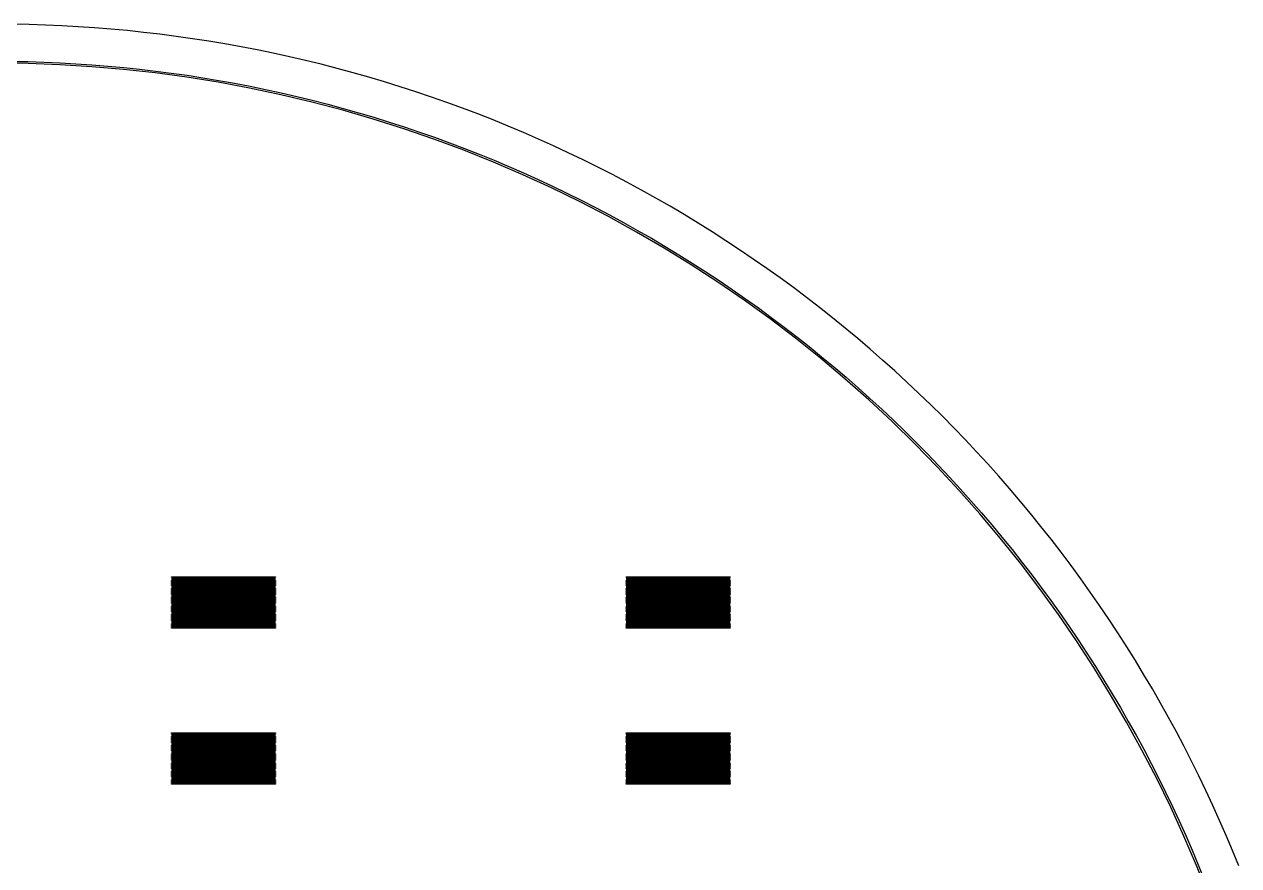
# Model space of a CAD drawing. Extents: x -18 to 84, y -19 to 84.
# Drawn here: x 33.33 to 80.07, y 51.38 to 83.75 of the extents above; entities that cross this region are included whole.
import ezdxf

# ---------------------------------------------------------------- set-up
doc = ezdxf.new("R2010")
doc.units = 0

msp = doc.modelspace()

# ---------------------------------------------------------------- linework, layer by layer
for p, q in [((33.5139, 83.7345), (32.882, 83.7461)), ((34.1456, 83.7151), (33.5139, 83.7345)), ((34.777, 83.688), (34.1456, 83.7151)), ((35.408, 83.6531), (34.777, 83.688)), ((36.0386, 83.6105), (35.408, 83.6531)), ((36.6685, 83.5601), (36.0386, 83.6105)), ((37.2979, 83.502), (36.6685, 83.5601)), ((37.9264, 83.4362), (37.2979, 83.502)), ((38.5541, 83.3627), (37.9264, 83.4362)), ((39.1809, 83.2815), (38.5541, 83.3627)), ((39.8066, 83.1926), (39.1809, 83.2815)), ((40.4312, 83.096), (39.8066, 83.1926)), ((41.0545, 82.9918), (40.4312, 83.096)), ((41.6765, 82.8799), (41.0545, 82.9918)), ((42.2971, 82.7604), (41.6765, 82.8799)), ((42.9162, 82.6333), (42.2971, 82.7604)), ((32.8645, 82.3212), (33.4789, 82.3099)), ((33.4789, 82.3099), (34.0931, 82.2911)), ((34.0931, 82.2911), (34.7071, 82.2647)), ((34.7071, 82.2647), (35.3206, 82.2308)), ((43.5337, 82.4987), (42.9162, 82.6333)), ((44.1495, 82.3564), (43.5337, 82.4987)), ((44.7635, 82.2066), (44.1495, 82.3564)), ((33.4771, 82.2349), (32.25, 82.25)), ((34.7034, 82.1898), (33.4771, 82.2349)), ((35.9282, 82.1145), (34.7034, 82.1898)), ((35.3206, 82.2308), (35.9337, 82.1893)), ((37.1508, 82.0092), (35.9282, 82.1145)), ((35.9337, 82.1893), (36.5463, 82.1404)), ((36.5463, 82.1404), (37.1582, 82.0839)), ((38.3705, 81.874), (37.1508, 82.0092)), ((37.1582, 82.0839), (37.7694, 82.0199)), ((37.7694, 82.0199), (38.3797, 81.9484)), ((39.5865, 81.7088), (38.3705, 81.874)), ((38.3797, 81.9484), (38.9891, 81.8694)), ((38.9891, 81.8694), (39.5975, 81.783)), ((45.3756, 82.0493), (44.7635, 82.2066)), ((45.9857, 81.8845), (45.3756, 82.0493)), ((46.5938, 81.7122), (45.9857, 81.8845)), ((40.7981, 81.5139), (39.5865, 81.7088)), ((39.5975, 81.783), (40.2048, 81.6891)), ((40.2048, 81.6891), (40.8109, 81.5878)), ((42.0045, 81.2893), (40.7981, 81.5139)), ((40.8109, 81.5878), (41.4157, 81.479)), ((41.4157, 81.479), (42.0191, 81.3628)), ((42.0191, 81.3628), (42.6211, 81.2392)), ((47.1996, 81.5324), (46.5938, 81.7122)), ((47.8033, 81.3453), (47.1996, 81.5324)), ((48.4046, 81.1507), (47.8033, 81.3453)), ((43.2051, 81.0351), (42.0045, 81.2893)), ((42.6211, 81.2392), (43.2215, 81.1083)), ((44.399, 80.7516), (43.2051, 81.0351)), ((43.2215, 81.1083), (43.8202, 80.97)), ((43.8202, 80.97), (44.4172, 80.8243)), ((49.0035, 80.9488), (48.4046, 81.1507)), ((49.5998, 80.7395), (49.0035, 80.9488)), ((45.5856, 80.4388), (44.399, 80.7516)), ((44.4172, 80.8243), (45.0124, 80.6713)), ((45.0124, 80.6713), (45.6056, 80.5111)), ((46.7642, 80.097), (45.5856, 80.4388)), ((45.6056, 80.5111), (46.1969, 80.3436)), ((50.1936, 80.5229), (49.5998, 80.7395)), ((50.7846, 80.2991), (50.1936, 80.5229)), ((46.1969, 80.3436), (46.786, 80.1688)), ((47.9341, 79.7264), (46.7642, 80.097)), ((46.786, 80.1688), (47.3729, 79.9868)), ((47.3729, 79.9868), (47.9576, 79.7976)), ((51.3728, 80.0681), (50.7846, 80.2991)), ((51.9582, 79.8298), (51.3728, 80.0681)), ((49.0945, 79.3272), (47.9341, 79.7264)), ((47.9576, 79.7976), (48.5399, 79.6013)), ((48.5399, 79.6013), (49.1198, 79.3978)), ((52.5406, 79.5844), (51.9582, 79.8298)), ((53.1199, 79.3318), (52.5406, 79.5844)), ((50.2448, 78.8996), (49.0945, 79.3272)), ((49.1198, 79.3978), (49.6971, 79.1872)), ((49.6971, 79.1872), (50.2717, 78.9696)), ((53.6961, 79.0721), (53.1199, 79.3318)), ((54.2691, 78.8055), (53.6961, 79.0721)), ((51.3842, 78.444), (50.2448, 78.8996)), ((50.2717, 78.9696), (50.8437, 78.7449)), ((50.8437, 78.7449), (51.4129, 78.5133)), ((54.8387, 78.5317), (54.2691, 78.8055)), ((55.405, 78.2511), (54.8387, 78.5317)), ((52.5121, 77.9605), (51.3842, 78.444)), ((51.4129, 78.5133), (51.9791, 78.2746)), ((51.9791, 78.2746), (52.5424, 78.0291)), ((55.9677, 77.9634), (55.405, 78.2511)), ((53.6277, 77.4495), (52.5121, 77.9605)), ((52.5424, 78.0291), (53.1027, 77.7766)), ((53.1027, 77.7766), (53.6598, 77.5173)), ((56.5269, 77.6689), (55.9677, 77.9634)), ((57.0825, 77.3676), (56.5269, 77.6689)), ((54.7306, 76.9112), (53.6277, 77.4495)), ((53.6598, 77.5173), (54.2137, 77.2511)), ((54.2137, 77.2511), (54.7643, 76.9782)), ((57.6342, 77.0595), (57.0825, 77.3676)), ((55.8198, 76.3461), (54.7306, 76.9112)), ((54.7643, 76.9782), (55.3115, 76.6985)), ((55.3115, 76.6985), (55.8552, 76.4122)), ((58.1822, 76.7446), (57.6342, 77.0595)), ((58.7263, 76.423), (58.1822, 76.7446)), ((56.8949, 75.7543), (55.8198, 76.3461)), ((55.8552, 76.4122), (56.3953, 76.1192)), ((59.2664, 76.0948), (58.7263, 76.423)), ((56.3953, 76.1192), (56.9319, 75.8196)), ((57.9551, 75.1364), (56.8949, 75.7543)), ((56.9319, 75.8196), (57.4647, 75.5134)), ((59.8024, 75.7599), (59.2664, 76.0948)), ((60.3342, 75.4186), (59.8024, 75.7599)), ((57.4647, 75.5134), (57.9937, 75.2008)), ((60.8619, 75.0707), (60.3342, 75.4186)), ((58.9999, 74.4927), (57.9551, 75.1364)), ((57.9937, 75.2008), (58.5188, 74.8816)), ((58.5188, 74.8816), (59.04, 74.556)), ((61.3852, 74.7163), (60.8619, 75.0707)), ((60.0285, 73.8235), (58.9999, 74.4927)), ((59.04, 74.556), (59.5571, 74.2241)), ((61.9041, 74.3556), (61.3852, 74.7163)), ((62.4186, 73.9885), (61.9041, 74.3556)), ((59.5571, 74.2241), (60.0702, 73.8858)), ((60.0702, 73.8858), (60.579, 73.5413)), ((62.9285, 73.6152), (62.4186, 73.9885)), ((61.0404, 73.1292), (60.0285, 73.8235)), ((60.579, 73.5413), (61.0836, 73.1906)), ((63.4338, 73.2356), (62.9285, 73.6152)), ((62.035, 72.4104), (61.0404, 73.1292)), ((61.0836, 73.1906), (61.5838, 72.8336)), ((63.9344, 72.8498), (63.4338, 73.2356)), ((61.5838, 72.8336), (62.0796, 72.4706)), ((62.0796, 72.4706), (62.571, 72.1015)), ((64.4303, 72.458), (63.9344, 72.8498)), ((64.9212, 72.06), (64.4303, 72.458)), ((63.0116, 71.6673), (62.035, 72.4104)), ((62.571, 72.1015), (63.0577, 71.7264)), ((65.4073, 71.6561), (64.9212, 72.06)), ((63.9697, 70.9005), (63.0116, 71.6673)), ((63.0577, 71.7264), (63.5398, 71.3454)), ((65.8884, 71.2462), (65.4073, 71.6561)), ((63.5398, 71.3454), (64.0172, 70.9585)), ((66.3644, 70.8305), (65.8884, 71.2462)), ((64.9086, 70.1104), (63.9697, 70.9005)), ((64.0172, 70.9585), (64.4899, 70.5658)), ((66.8353, 70.409), (66.3644, 70.8305)), ((64.4899, 70.5658), (64.9576, 70.1672)), ((65.8279, 69.2975), (64.9086, 70.1104)), ((64.9576, 70.1672), (65.4205, 69.763)), ((67.3009, 69.9817), (66.8353, 70.409)), ((65.4205, 69.763), (65.8783, 69.3531)), ((67.7613, 69.5487), (67.3009, 69.9817)), ((66.727, 68.4624), (65.8279, 69.2975)), ((65.8783, 69.3531), (66.3311, 68.9377)), ((68.2164, 69.1101), (67.7613, 69.5487)), ((66.3311, 68.9377), (66.7787, 68.5167)), ((68.666, 68.666), (68.2164, 69.1101)), ((67.6053, 67.6053), (66.727, 68.4624)), ((66.7787, 68.5167), (67.2212, 68.0902)), ((69.1101, 68.2164), (68.666, 68.666)), ((67.2212, 68.0902), (67.6584, 67.6584)), ((69.5487, 67.7613), (69.1101, 68.2164)), ((68.4624, 66.727), (67.6053, 67.6053)), ((67.6584, 67.6584), (68.0902, 67.2212)), ((69.9817, 67.3009), (69.5487, 67.7613)), ((70.409, 66.8353), (69.9817, 67.3009)), ((68.0902, 67.2212), (68.5167, 66.7787)), ((70.8305, 66.3644), (70.409, 66.8353)), ((69.2975, 65.8279), (68.4624, 66.727)), ((68.5167, 66.7787), (68.9377, 66.3311)), ((68.9377, 66.3311), (69.3531, 65.8783)), ((71.2462, 65.8884), (70.8305, 66.3644)), ((70.1104, 64.9086), (69.2975, 65.8279)), ((69.3531, 65.8783), (69.763, 65.4205)), ((71.6561, 65.4073), (71.2462, 65.8884)), ((69.763, 65.4205), (70.1672, 64.9576)), ((72.06, 64.9212), (71.6561, 65.4073)), ((70.9005, 63.9697), (70.1104, 64.9086)), ((70.1672, 64.9576), (70.5658, 64.4899)), ((72.458, 64.4303), (72.06, 64.9212)), ((70.5658, 64.4899), (70.9585, 64.0172)), ((72.8498, 63.9344), (72.458, 64.4303)), ((71.6673, 63.0116), (70.9005, 63.9697)), ((70.9585, 64.0172), (71.3454, 63.5398)), ((73.2356, 63.4338), (72.8498, 63.9344)), ((71.3454, 63.5398), (71.7264, 63.0577)), ((73.6152, 62.9285), (73.2356, 63.4338)), ((72.4104, 62.035), (71.6673, 63.0116)), ((71.7264, 63.0577), (72.1015, 62.571)), ((73.9885, 62.4186), (73.6152, 62.9285)), ((39, 62.475), (39, 62.485)), ((39, 62.485), (43, 62.485)), ((43, 62.475), (39, 62.475)), ((39, 62.435), (39, 62.445)), ((39, 62.445), (43, 62.445)), ((43, 62.435), (39, 62.435)), ((39, 62.395), (39, 62.405)), ((39, 62.405), (43, 62.405)), ((43, 62.395), (39, 62.395)), ((39, 62.355), (39, 62.365)), ((39, 62.365), (43, 62.365)), ((43, 62.355), (39, 62.355)), ((39, 62.315), (39, 62.325)), ((39, 62.325), (43, 62.325)), ((43, 62.315), (39, 62.315)), ((39, 62.275), (39, 62.285)), ((39, 62.285), (43, 62.285)), ((43, 62.275), (39, 62.275)), ((39, 62.235), (39, 62.245)), ((39, 62.245), (43, 62.245)), ((43, 62.235), (39, 62.235)), ((39, 62.195), (39, 62.205)), ((39, 62.205), (43, 62.205)), ((43, 62.195), (39, 62.195)), ((39, 62.155), (39, 62.165)), ((39, 62.165), (43, 62.165)), ((43, 62.485), (43, 62.475)), ((43, 62.445), (43, 62.435)), ((43, 62.405), (43, 62.395)), ((43, 62.365), (43, 62.355)), ((43, 62.325), (43, 62.315)), ((43, 62.285), (43, 62.275)), ((43, 62.245), (43, 62.235)), ((43, 62.205), (43, 62.195)), ((43, 62.165), (43, 62.155)), ((56.5, 62.475), (56.5, 62.485)), ((56.5, 62.485), (60.5, 62.485)), ((60.5, 62.475), (56.5, 62.475)), ((56.5, 62.435), (56.5, 62.445)), ((56.5, 62.445), (60.5, 62.445)), ((60.5, 62.435), (56.5, 62.435)), ((56.5, 62.395), (56.5, 62.405)), ((56.5, 62.405), (60.5, 62.405)), ((60.5, 62.395), (56.5, 62.395)), ((56.5, 62.355), (56.5, 62.365)), ((56.5, 62.365), (60.5, 62.365)), ((60.5, 62.355), (56.5, 62.355)), ((56.5, 62.315), (56.5, 62.325)), ((56.5, 62.325), (60.5, 62.325)), ((60.5, 62.315), (56.5, 62.315)), ((56.5, 62.275), (56.5, 62.285)), ((56.5, 62.285), (60.5, 62.285)), ((60.5, 62.275), (56.5, 62.275)), ((56.5, 62.235), (56.5, 62.245)), ((56.5, 62.245), (60.5, 62.245)), ((60.5, 62.235), (56.5, 62.235)), ((56.5, 62.195), (56.5, 62.205)), ((56.5, 62.205), (60.5, 62.205)), ((60.5, 62.195), (56.5, 62.195)), ((56.5, 62.155), (56.5, 62.165)), ((56.5, 62.165), (60.5, 62.165)), ((60.5, 62.485), (60.5, 62.475)), ((60.5, 62.445), (60.5, 62.435)), ((60.5, 62.405), (60.5, 62.395)), ((60.5, 62.365), (60.5, 62.355)), ((60.5, 62.325), (60.5, 62.315)), ((60.5, 62.285), (60.5, 62.275)), ((60.5, 62.245), (60.5, 62.235)), ((60.5, 62.205), (60.5, 62.195)), ((60.5, 62.165), (60.5, 62.155)), ((72.1015, 62.571), (72.4706, 62.0796)), ((74.3556, 61.9041), (73.9885, 62.4186)), ((43, 62.155), (39, 62.155)), ((39, 62.115), (39, 62.125)), ((39, 62.125), (43, 62.125)), ((43, 62.115), (39, 62.115)), ((39, 62.075), (39, 62.085)), ((39, 62.085), (43, 62.085)), ((43, 62.075), (39, 62.075)), ((39, 62.035), (39, 62.045)), ((39, 62.045), (43, 62.045)), ((43, 62.035), (39, 62.035)), ((39, 61.995), (39, 62.005)), ((39, 62.005), (43, 62.005)), ((43, 61.995), (39, 61.995)), ((39, 61.955), (39, 61.965)), ((39, 61.965), (43, 61.965)), ((43, 61.955), (39, 61.955)), ((39, 61.915), (39, 61.925)), ((39, 61.925), (43, 61.925)), ((43, 61.915), (39, 61.915)), ((39, 61.875), (39, 61.885)), ((39, 61.885), (43, 61.885)), ((43, 61.875), (39, 61.875)), ((39, 61.835), (39, 61.845)), ((39, 61.845), (43, 61.845)), ((43, 61.835), (39, 61.835)), ((39, 61.795), (39, 61.805)), ((39, 61.805), (43, 61.805)), ((43, 61.795), (39, 61.795)), ((39, 61.755), (39, 61.765)), ((39, 61.765), (43, 61.765)), ((43, 61.755), (39, 61.755)), ((39, 61.715), (39, 61.725)), ((39, 61.725), (43, 61.725)), ((43, 61.715), (39, 61.715)), ((43, 62.125), (43, 62.115)), ((43, 62.085), (43, 62.075)), ((43, 62.045), (43, 62.035)), ((43, 62.005), (43, 61.995)), ((43, 61.965), (43, 61.955)), ((43, 61.925), (43, 61.915)), ((43, 61.885), (43, 61.875)), ((43, 61.845), (43, 61.835)), ((43, 61.805), (43, 61.795)), ((43, 61.765), (43, 61.755)), ((43, 61.725), (43, 61.715)), ((60.5, 62.155), (56.5, 62.155)), ((56.5, 62.115), (56.5, 62.125)), ((56.5, 62.125), (60.5, 62.125)), ((60.5, 62.115), (56.5, 62.115)), ((56.5, 62.075), (56.5, 62.085)), ((56.5, 62.085), (60.5, 62.085)), ((60.5, 62.075), (56.5, 62.075)), ((56.5, 62.035), (56.5, 62.045)), ((56.5, 62.045), (60.5, 62.045)), ((60.5, 62.035), (56.5, 62.035)), ((56.5, 61.995), (56.5, 62.005)), ((56.5, 62.005), (60.5, 62.005)), ((60.5, 61.995), (56.5, 61.995)), ((56.5, 61.955), (56.5, 61.965)), ((56.5, 61.965), (60.5, 61.965)), ((60.5, 61.955), (56.5, 61.955)), ((56.5, 61.915), (56.5, 61.925)), ((56.5, 61.925), (60.5, 61.925)), ((60.5, 61.915), (56.5, 61.915)), ((56.5, 61.875), (56.5, 61.885)), ((56.5, 61.885), (60.5, 61.885)), ((60.5, 61.875), (56.5, 61.875)), ((56.5, 61.835), (56.5, 61.845)), ((56.5, 61.845), (60.5, 61.845)), ((60.5, 61.835), (56.5, 61.835)), ((56.5, 61.795), (56.5, 61.805)), ((56.5, 61.805), (60.5, 61.805)), ((60.5, 61.795), (56.5, 61.795)), ((56.5, 61.755), (56.5, 61.765)), ((56.5, 61.765), (60.5, 61.765)), ((60.5, 61.755), (56.5, 61.755)), ((56.5, 61.715), (56.5, 61.725)), ((56.5, 61.725), (60.5, 61.725)), ((60.5, 61.715), (56.5, 61.715)), ((60.5, 62.125), (60.5, 62.115)), ((60.5, 62.085), (60.5, 62.075)), ((60.5, 62.045), (60.5, 62.035)), ((60.5, 62.005), (60.5, 61.995)), ((60.5, 61.965), (60.5, 61.955)), ((60.5, 61.925), (60.5, 61.915)), ((60.5, 61.885), (60.5, 61.875)), ((60.5, 61.845), (60.5, 61.835)), ((60.5, 61.805), (60.5, 61.795)), ((60.5, 61.765), (60.5, 61.755)), ((60.5, 61.725), (60.5, 61.715)), ((73.1292, 61.0404), (72.4104, 62.035)), ((72.4706, 62.0796), (72.8336, 61.5838)), ((74.7163, 61.3852), (74.3556, 61.9041)), ((39, 61.675), (39, 61.685)), ((39, 61.685), (43, 61.685)), ((43, 61.675), (39, 61.675)), ((39, 61.635), (39, 61.645)), ((39, 61.645), (43, 61.645)), ((43, 61.635), (39, 61.635)), ((39, 61.595), (39, 61.605)), ((39, 61.605), (43, 61.605)), ((43, 61.595), (39, 61.595)), ((39, 61.555), (39, 61.565)), ((39, 61.565), (43, 61.565)), ((43, 61.555), (39, 61.555)), ((39, 61.515), (39, 61.525)), ((39, 61.525), (43, 61.525)), ((43, 61.515), (39, 61.515)), ((39, 61.475), (39, 61.485)), ((39, 61.485), (43, 61.485)), ((43, 61.475), (39, 61.475)), ((39, 61.435), (39, 61.445)), ((39, 61.445), (43, 61.445)), ((43, 61.435), (39, 61.435)), ((39, 61.395), (39, 61.405)), ((39, 61.405), (43, 61.405)), ((43, 61.395), (39, 61.395)), ((39, 61.355), (39, 61.365)), ((39, 61.365), (43, 61.365)), ((43, 61.355), (39, 61.355)), ((39, 61.315), (39, 61.325)), ((39, 61.325), (43, 61.325)), ((43, 61.315), (39, 61.315)), ((39, 61.275), (39, 61.285)), ((39, 61.285), (43, 61.285)), ((43, 61.275), (39, 61.275)), ((39, 61.235), (39, 61.245)), ((39, 61.245), (43, 61.245)), ((43, 61.235), (39, 61.235)), ((43, 61.685), (43, 61.675)), ((43, 61.645), (43, 61.635)), ((43, 61.605), (43, 61.595)), ((43, 61.565), (43, 61.555)), ((43, 61.525), (43, 61.515)), ((43, 61.485), (43, 61.475)), ((43, 61.445), (43, 61.435)), ((43, 61.405), (43, 61.395)), ((43, 61.365), (43, 61.355)), ((43, 61.325), (43, 61.315)), ((43, 61.285), (43, 61.275)), ((43, 61.245), (43, 61.235)), ((56.5, 61.675), (56.5, 61.685)), ((56.5, 61.685), (60.5, 61.685)), ((60.5, 61.675), (56.5, 61.675)), ((56.5, 61.635), (56.5, 61.645)), ((56.5, 61.645), (60.5, 61.645)), ((60.5, 61.635), (56.5, 61.635)), ((56.5, 61.595), (56.5, 61.605)), ((56.5, 61.605), (60.5, 61.605)), ((60.5, 61.595), (56.5, 61.595)), ((56.5, 61.555), (56.5, 61.565)), ((56.5, 61.565), (60.5, 61.565)), ((60.5, 61.555), (56.5, 61.555)), ((56.5, 61.515), (56.5, 61.525)), ((56.5, 61.525), (60.5, 61.525)), ((60.5, 61.515), (56.5, 61.515)), ((56.5, 61.475), (56.5, 61.485)), ((56.5, 61.485), (60.5, 61.485)), ((60.5, 61.475), (56.5, 61.475)), ((56.5, 61.435), (56.5, 61.445)), ((56.5, 61.445), (60.5, 61.445)), ((60.5, 61.435), (56.5, 61.435)), ((56.5, 61.395), (56.5, 61.405)), ((56.5, 61.405), (60.5, 61.405)), ((60.5, 61.395), (56.5, 61.395)), ((56.5, 61.355), (56.5, 61.365)), ((56.5, 61.365), (60.5, 61.365)), ((60.5, 61.355), (56.5, 61.355)), ((56.5, 61.315), (56.5, 61.325)), ((56.5, 61.325), (60.5, 61.325)), ((60.5, 61.315), (56.5, 61.315)), ((56.5, 61.275), (56.5, 61.285)), ((56.5, 61.285), (60.5, 61.285)), ((60.5, 61.275), (56.5, 61.275)), ((56.5, 61.235), (56.5, 61.245)), ((56.5, 61.245), (60.5, 61.245)), ((60.5, 61.235), (56.5, 61.235)), ((60.5, 61.685), (60.5, 61.675)), ((60.5, 61.645), (60.5, 61.635)), ((60.5, 61.605), (60.5, 61.595)), ((60.5, 61.565), (60.5, 61.555)), ((60.5, 61.525), (60.5, 61.515)), ((60.5, 61.485), (60.5, 61.475)), ((60.5, 61.445), (60.5, 61.435)), ((60.5, 61.405), (60.5, 61.395)), ((60.5, 61.365), (60.5, 61.355)), ((60.5, 61.325), (60.5, 61.315)), ((60.5, 61.285), (60.5, 61.275)), ((60.5, 61.245), (60.5, 61.235)), ((72.8336, 61.5838), (73.1906, 61.0836)), ((75.0707, 60.8619), (74.7163, 61.3852)), ((39, 61.195), (39, 61.205)), ((39, 61.205), (43, 61.205)), ((43, 61.195), (39, 61.195)), ((39, 61.155), (39, 61.165)), ((39, 61.165), (43, 61.165)), ((43, 61.155), (39, 61.155)), ((39, 61.115), (39, 61.125)), ((39, 61.125), (43, 61.125)), ((43, 61.115), (39, 61.115)), ((39, 61.075), (39, 61.085)), ((39, 61.085), (43, 61.085)), ((43, 61.075), (39, 61.075)), ((39, 61.035), (39, 61.045)), ((39, 61.045), (43, 61.045)), ((43, 61.035), (39, 61.035)), ((39, 60.995), (39, 61.005)), ((39, 61.005), (43, 61.005)), ((43, 60.995), (39, 60.995)), ((39, 60.955), (39, 60.965)), ((39, 60.965), (43, 60.965)), ((43, 60.955), (39, 60.955)), ((39, 60.915), (39, 60.925)), ((39, 60.925), (43, 60.925)), ((43, 60.915), (39, 60.915)), ((39, 60.875), (39, 60.885)), ((39, 60.885), (43, 60.885)), ((43, 60.875), (39, 60.875)), ((39, 60.835), (39, 60.845)), ((39, 60.845), (43, 60.845)), ((43, 60.835), (39, 60.835)), ((39, 60.795), (39, 60.805)), ((39, 60.805), (43, 60.805)), ((43, 60.795), (39, 60.795)), ((39, 60.755), (39, 60.765)), ((39, 60.765), (43, 60.765)), ((43, 61.205), (43, 61.195)), ((43, 61.165), (43, 61.155)), ((43, 61.125), (43, 61.115)), ((43, 61.085), (43, 61.075)), ((43, 61.045), (43, 61.035)), ((43, 61.005), (43, 60.995)), ((43, 60.965), (43, 60.955)), ((43, 60.925), (43, 60.915)), ((43, 60.885), (43, 60.875)), ((43, 60.845), (43, 60.835)), ((43, 60.805), (43, 60.795)), ((43, 60.765), (43, 60.755)), ((56.5, 61.195), (56.5, 61.205)), ((56.5, 61.205), (60.5, 61.205)), ((60.5, 61.195), (56.5, 61.195)), ((56.5, 61.155), (56.5, 61.165)), ((56.5, 61.165), (60.5, 61.165)), ((60.5, 61.155), (56.5, 61.155)), ((56.5, 61.115), (56.5, 61.125)), ((56.5, 61.125), (60.5, 61.125)), ((60.5, 61.115), (56.5, 61.115)), ((56.5, 61.075), (56.5, 61.085)), ((56.5, 61.085), (60.5, 61.085)), ((60.5, 61.075), (56.5, 61.075)), ((56.5, 61.035), (56.5, 61.045)), ((56.5, 61.045), (60.5, 61.045)), ((60.5, 61.035), (56.5, 61.035)), ((56.5, 60.995), (56.5, 61.005)), ((56.5, 61.005), (60.5, 61.005)), ((60.5, 60.995), (56.5, 60.995)), ((56.5, 60.955), (56.5, 60.965)), ((56.5, 60.965), (60.5, 60.965)), ((60.5, 60.955), (56.5, 60.955)), ((56.5, 60.915), (56.5, 60.925)), ((56.5, 60.925), (60.5, 60.925)), ((60.5, 60.915), (56.5, 60.915)), ((56.5, 60.875), (56.5, 60.885)), ((56.5, 60.885), (60.5, 60.885)), ((60.5, 60.875), (56.5, 60.875)), ((56.5, 60.835), (56.5, 60.845)), ((56.5, 60.845), (60.5, 60.845)), ((60.5, 60.835), (56.5, 60.835)), ((56.5, 60.795), (56.5, 60.805)), ((56.5, 60.805), (60.5, 60.805)), ((60.5, 60.795), (56.5, 60.795)), ((56.5, 60.755), (56.5, 60.765)), ((56.5, 60.765), (60.5, 60.765)), ((60.5, 61.205), (60.5, 61.195)), ((60.5, 61.165), (60.5, 61.155)), ((60.5, 61.125), (60.5, 61.115)), ((60.5, 61.085), (60.5, 61.075)), ((60.5, 61.045), (60.5, 61.035)), ((60.5, 61.005), (60.5, 60.995)), ((60.5, 60.965), (60.5, 60.955)), ((60.5, 60.925), (60.5, 60.915)), ((60.5, 60.885), (60.5, 60.875)), ((60.5, 60.845), (60.5, 60.835)), ((60.5, 60.805), (60.5, 60.795)), ((60.5, 60.765), (60.5, 60.755)), ((73.8235, 60.0285), (73.1292, 61.0404)), ((73.1906, 61.0836), (73.5413, 60.579)), ((75.4186, 60.3342), (75.0707, 60.8619)), ((43, 60.755), (39, 60.755)), ((39, 60.715), (39, 60.725)), ((39, 60.725), (43, 60.725)), ((43, 60.715), (39, 60.715)), ((39, 60.675), (39, 60.685)), ((39, 60.685), (43, 60.685)), ((43, 60.675), (39, 60.675)), ((39, 60.635), (39, 60.645)), ((39, 60.645), (43, 60.645)), ((43, 60.635), (39, 60.635)), ((39, 60.595), (39, 60.605)), ((39, 60.605), (43, 60.605)), ((43, 60.595), (39, 60.595)), ((39, 60.555), (39, 60.565)), ((39, 60.565), (43, 60.565)), ((43, 60.555), (39, 60.555)), ((39, 60.515), (39, 60.525)), ((39, 60.525), (43, 60.525)), ((43, 60.515), (39, 60.515)), ((43, 60.725), (43, 60.715)), ((43, 60.685), (43, 60.675)), ((43, 60.645), (43, 60.635)), ((43, 60.605), (43, 60.595)), ((43, 60.565), (43, 60.555)), ((43, 60.525), (43, 60.515)), ((60.5, 60.755), (56.5, 60.755)), ((56.5, 60.715), (56.5, 60.725)), ((56.5, 60.725), (60.5, 60.725)), ((60.5, 60.715), (56.5, 60.715)), ((56.5, 60.675), (56.5, 60.685)), ((56.5, 60.685), (60.5, 60.685)), ((60.5, 60.675), (56.5, 60.675)), ((56.5, 60.635), (56.5, 60.645)), ((56.5, 60.645), (60.5, 60.645)), ((60.5, 60.635), (56.5, 60.635)), ((56.5, 60.595), (56.5, 60.605)), ((56.5, 60.605), (60.5, 60.605)), ((60.5, 60.595), (56.5, 60.595)), ((56.5, 60.555), (56.5, 60.565)), ((56.5, 60.565), (60.5, 60.565)), ((60.5, 60.555), (56.5, 60.555)), ((56.5, 60.515), (56.5, 60.525)), ((56.5, 60.525), (60.5, 60.525)), ((60.5, 60.515), (56.5, 60.515)), ((60.5, 60.725), (60.5, 60.715)), ((60.5, 60.685), (60.5, 60.675)), ((60.5, 60.645), (60.5, 60.635)), ((60.5, 60.605), (60.5, 60.595)), ((60.5, 60.565), (60.5, 60.555)), ((60.5, 60.525), (60.5, 60.515)), ((73.5413, 60.579), (73.8858, 60.0702)), ((75.7599, 59.8024), (75.4186, 60.3342)), ((74.4927, 58.9999), (73.8235, 60.0285)), ((73.8858, 60.0702), (74.2241, 59.5571)), ((74.2241, 59.5571), (74.556, 59.04)), ((76.0948, 59.2664), (75.7599, 59.8024)), ((75.1364, 57.9551), (74.4927, 58.9999)), ((74.556, 59.04), (74.8816, 58.5188)), ((76.423, 58.7263), (76.0948, 59.2664)), ((74.8816, 58.5188), (75.2008, 57.9937)), ((76.7446, 58.1822), (76.423, 58.7263)), ((75.7543, 56.8949), (75.1364, 57.9551)), ((75.2008, 57.9937), (75.5134, 57.4647)), ((77.0595, 57.6342), (76.7446, 58.1822)), ((77.3676, 57.0825), (77.0595, 57.6342)), ((75.5134, 57.4647), (75.8196, 56.9319)), ((77.6689, 56.5269), (77.3676, 57.0825)), ((76.3461, 55.8198), (75.7543, 56.8949)), ((75.8196, 56.9319), (76.1192, 56.3953)), ((39, 56.475), (39, 56.485)), ((39, 56.485), (43, 56.485)), ((43, 56.475), (39, 56.475)), ((39, 56.435), (39, 56.445)), ((39, 56.445), (43, 56.445)), ((43, 56.435), (39, 56.435)), ((39, 56.395), (39, 56.405)), ((39, 56.405), (43, 56.405)), ((43, 56.395), (39, 56.395)), ((39, 56.355), (39, 56.365)), ((39, 56.365), (43, 56.365)), ((43, 56.355), (39, 56.355)), ((39, 56.315), (39, 56.325)), ((39, 56.325), (43, 56.325)), ((43, 56.315), (39, 56.315)), ((39, 56.275), (39, 56.285)), ((39, 56.285), (43, 56.285)), ((43, 56.275), (39, 56.275)), ((39, 56.235), (39, 56.245)), ((39, 56.245), (43, 56.245)), ((43, 56.235), (39, 56.235)), ((39, 56.195), (39, 56.205)), ((39, 56.205), (43, 56.205)), ((43, 56.195), (39, 56.195)), ((39, 56.155), (39, 56.165)), ((39, 56.165), (43, 56.165)), ((43, 56.155), (39, 56.155)), ((39, 56.115), (39, 56.125)), ((39, 56.125), (43, 56.125)), ((43, 56.115), (39, 56.115)), ((39, 56.075), (39, 56.085)), ((39, 56.085), (43, 56.085)), ((43, 56.485), (43, 56.475)), ((43, 56.445), (43, 56.435)), ((43, 56.405), (43, 56.395)), ((43, 56.365), (43, 56.355)), ((43, 56.325), (43, 56.315)), ((43, 56.285), (43, 56.275)), ((43, 56.245), (43, 56.235)), ((43, 56.205), (43, 56.195)), ((43, 56.165), (43, 56.155)), ((43, 56.125), (43, 56.115)), ((43, 56.085), (43, 56.075)), ((56.5, 56.475), (56.5, 56.485)), ((56.5, 56.485), (60.5, 56.485)), ((60.5, 56.475), (56.5, 56.475)), ((56.5, 56.435), (56.5, 56.445)), ((56.5, 56.445), (60.5, 56.445)), ((60.5, 56.435), (56.5, 56.435)), ((56.5, 56.395), (56.5, 56.405)), ((56.5, 56.405), (60.5, 56.405)), ((60.5, 56.395), (56.5, 56.395)), ((56.5, 56.355), (56.5, 56.365)), ((56.5, 56.365), (60.5, 56.365)), ((60.5, 56.355), (56.5, 56.355)), ((56.5, 56.315), (56.5, 56.325)), ((56.5, 56.325), (60.5, 56.325)), ((60.5, 56.315), (56.5, 56.315)), ((56.5, 56.275), (56.5, 56.285)), ((56.5, 56.285), (60.5, 56.285)), ((60.5, 56.275), (56.5, 56.275)), ((56.5, 56.235), (56.5, 56.245)), ((56.5, 56.245), (60.5, 56.245)), ((60.5, 56.235), (56.5, 56.235)), ((56.5, 56.195), (56.5, 56.205)), ((56.5, 56.205), (60.5, 56.205)), ((60.5, 56.195), (56.5, 56.195)), ((56.5, 56.155), (56.5, 56.165)), ((56.5, 56.165), (60.5, 56.165)), ((60.5, 56.155), (56.5, 56.155)), ((56.5, 56.115), (56.5, 56.125)), ((56.5, 56.125), (60.5, 56.125)), ((60.5, 56.115), (56.5, 56.115)), ((56.5, 56.075), (56.5, 56.085)), ((56.5, 56.085), (60.5, 56.085)), ((60.5, 56.485), (60.5, 56.475)), ((60.5, 56.445), (60.5, 56.435)), ((60.5, 56.405), (60.5, 56.395)), ((60.5, 56.365), (60.5, 56.355)), ((60.5, 56.325), (60.5, 56.315)), ((60.5, 56.285), (60.5, 56.275)), ((60.5, 56.245), (60.5, 56.235)), ((60.5, 56.205), (60.5, 56.195)), ((60.5, 56.165), (60.5, 56.155)), ((60.5, 56.125), (60.5, 56.115)), ((60.5, 56.085), (60.5, 56.075)), ((76.1192, 56.3953), (76.4122, 55.8552)), ((77.9634, 55.9677), (77.6689, 56.5269)), ((43, 56.075), (39, 56.075)), ((39, 56.035), (39, 56.045)), ((39, 56.045), (43, 56.045)), ((43, 56.035), (39, 56.035)), ((39, 55.995), (39, 56.005)), ((39, 56.005), (43, 56.005)), ((43, 55.995), (39, 55.995)), ((39, 55.955), (39, 55.965)), ((39, 55.965), (43, 55.965)), ((43, 55.955), (39, 55.955)), ((39, 55.915), (39, 55.925)), ((39, 55.925), (43, 55.925)), ((43, 55.915), (39, 55.915)), ((39, 55.875), (39, 55.885)), ((39, 55.885), (43, 55.885)), ((43, 55.875), (39, 55.875)), ((39, 55.835), (39, 55.845)), ((39, 55.845), (43, 55.845)), ((43, 55.835), (39, 55.835)), ((39, 55.795), (39, 55.805)), ((39, 55.805), (43, 55.805)), ((43, 55.795), (39, 55.795)), ((39, 55.755), (39, 55.765)), ((39, 55.765), (43, 55.765)), ((43, 55.755), (39, 55.755)), ((39, 55.715), (39, 55.725)), ((39, 55.725), (43, 55.725)), ((43, 55.715), (39, 55.715)), ((39, 55.675), (39, 55.685)), ((39, 55.685), (43, 55.685)), ((43, 55.675), (39, 55.675)), ((39, 55.635), (39, 55.645)), ((39, 55.645), (43, 55.645)), ((43, 55.635), (39, 55.635)), ((43, 56.045), (43, 56.035)), ((43, 56.005), (43, 55.995)), ((43, 55.965), (43, 55.955)), ((43, 55.925), (43, 55.915)), ((43, 55.885), (43, 55.875)), ((43, 55.845), (43, 55.835)), ((43, 55.805), (43, 55.795)), ((43, 55.765), (43, 55.755)), ((43, 55.725), (43, 55.715)), ((43, 55.685), (43, 55.675)), ((43, 55.645), (43, 55.635)), ((60.5, 56.075), (56.5, 56.075)), ((56.5, 56.035), (56.5, 56.045)), ((56.5, 56.045), (60.5, 56.045)), ((60.5, 56.035), (56.5, 56.035)), ((56.5, 55.995), (56.5, 56.005)), ((56.5, 56.005), (60.5, 56.005)), ((60.5, 55.995), (56.5, 55.995)), ((56.5, 55.955), (56.5, 55.965)), ((56.5, 55.965), (60.5, 55.965)), ((60.5, 55.955), (56.5, 55.955)), ((56.5, 55.915), (56.5, 55.925)), ((56.5, 55.925), (60.5, 55.925)), ((60.5, 55.915), (56.5, 55.915)), ((56.5, 55.875), (56.5, 55.885)), ((56.5, 55.885), (60.5, 55.885)), ((60.5, 55.875), (56.5, 55.875)), ((56.5, 55.835), (56.5, 55.845)), ((56.5, 55.845), (60.5, 55.845)), ((60.5, 55.835), (56.5, 55.835)), ((56.5, 55.795), (56.5, 55.805)), ((56.5, 55.805), (60.5, 55.805)), ((60.5, 55.795), (56.5, 55.795)), ((56.5, 55.755), (56.5, 55.765)), ((56.5, 55.765), (60.5, 55.765)), ((60.5, 55.755), (56.5, 55.755)), ((56.5, 55.715), (56.5, 55.725)), ((56.5, 55.725), (60.5, 55.725)), ((60.5, 55.715), (56.5, 55.715)), ((56.5, 55.675), (56.5, 55.685)), ((56.5, 55.685), (60.5, 55.685)), ((60.5, 55.675), (56.5, 55.675)), ((56.5, 55.635), (56.5, 55.645)), ((56.5, 55.645), (60.5, 55.645)), ((60.5, 55.635), (56.5, 55.635)), ((60.5, 56.045), (60.5, 56.035)), ((60.5, 56.005), (60.5, 55.995)), ((60.5, 55.965), (60.5, 55.955)), ((60.5, 55.925), (60.5, 55.915)), ((60.5, 55.885), (60.5, 55.875)), ((60.5, 55.845), (60.5, 55.835)), ((60.5, 55.805), (60.5, 55.795)), ((60.5, 55.765), (60.5, 55.755)), ((60.5, 55.725), (60.5, 55.715)), ((60.5, 55.685), (60.5, 55.675)), ((60.5, 55.645), (60.5, 55.635)), ((76.9112, 54.7306), (76.3461, 55.8198)), ((76.4122, 55.8552), (76.6985, 55.3115)), ((78.2511, 55.405), (77.9634, 55.9677)), ((39, 55.595), (39, 55.605)), ((39, 55.605), (43, 55.605)), ((43, 55.595), (39, 55.595)), ((39, 55.555), (39, 55.565)), ((39, 55.565), (43, 55.565)), ((43, 55.555), (39, 55.555)), ((39, 55.515), (39, 55.525)), ((39, 55.525), (43, 55.525)), ((43, 55.515), (39, 55.515)), ((39, 55.475), (39, 55.485)), ((39, 55.485), (43, 55.485)), ((43, 55.475), (39, 55.475)), ((39, 55.435), (39, 55.445)), ((39, 55.445), (43, 55.445)), ((43, 55.435), (39, 55.435)), ((39, 55.395), (39, 55.405)), ((39, 55.405), (43, 55.405)), ((43, 55.395), (39, 55.395)), ((39, 55.355), (39, 55.365)), ((39, 55.365), (43, 55.365)), ((43, 55.355), (39, 55.355)), ((39, 55.315), (39, 55.325)), ((39, 55.325), (43, 55.325)), ((43, 55.315), (39, 55.315)), ((39, 55.275), (39, 55.285)), ((39, 55.285), (43, 55.285)), ((43, 55.275), (39, 55.275)), ((39, 55.235), (39, 55.245)), ((39, 55.245), (43, 55.245)), ((43, 55.235), (39, 55.235)), ((39, 55.195), (39, 55.205)), ((39, 55.205), (43, 55.205)), ((43, 55.195), (39, 55.195)), ((39, 55.155), (39, 55.165)), ((39, 55.165), (43, 55.165)), ((43, 55.155), (39, 55.155)), ((43, 55.605), (43, 55.595)), ((43, 55.565), (43, 55.555)), ((43, 55.525), (43, 55.515)), ((43, 55.485), (43, 55.475)), ((43, 55.445), (43, 55.435)), ((43, 55.405), (43, 55.395)), ((43, 55.365), (43, 55.355)), ((43, 55.325), (43, 55.315)), ((43, 55.285), (43, 55.275)), ((43, 55.245), (43, 55.235)), ((43, 55.205), (43, 55.195)), ((43, 55.165), (43, 55.155)), ((56.5, 55.595), (56.5, 55.605)), ((56.5, 55.605), (60.5, 55.605)), ((60.5, 55.595), (56.5, 55.595)), ((56.5, 55.555), (56.5, 55.565)), ((56.5, 55.565), (60.5, 55.565)), ((60.5, 55.555), (56.5, 55.555)), ((56.5, 55.515), (56.5, 55.525)), ((56.5, 55.525), (60.5, 55.525)), ((60.5, 55.515), (56.5, 55.515)), ((56.5, 55.475), (56.5, 55.485)), ((56.5, 55.485), (60.5, 55.485)), ((60.5, 55.475), (56.5, 55.475)), ((56.5, 55.435), (56.5, 55.445)), ((56.5, 55.445), (60.5, 55.445)), ((60.5, 55.435), (56.5, 55.435)), ((56.5, 55.395), (56.5, 55.405)), ((56.5, 55.405), (60.5, 55.405)), ((60.5, 55.395), (56.5, 55.395)), ((56.5, 55.355), (56.5, 55.365)), ((56.5, 55.365), (60.5, 55.365)), ((60.5, 55.355), (56.5, 55.355)), ((56.5, 55.315), (56.5, 55.325)), ((56.5, 55.325), (60.5, 55.325)), ((60.5, 55.315), (56.5, 55.315)), ((56.5, 55.275), (56.5, 55.285)), ((56.5, 55.285), (60.5, 55.285)), ((60.5, 55.275), (56.5, 55.275)), ((56.5, 55.235), (56.5, 55.245)), ((56.5, 55.245), (60.5, 55.245)), ((60.5, 55.235), (56.5, 55.235)), ((56.5, 55.195), (56.5, 55.205)), ((56.5, 55.205), (60.5, 55.205)), ((60.5, 55.195), (56.5, 55.195)), ((56.5, 55.155), (56.5, 55.165)), ((56.5, 55.165), (60.5, 55.165)), ((60.5, 55.155), (56.5, 55.155)), ((60.5, 55.605), (60.5, 55.595)), ((60.5, 55.565), (60.5, 55.555)), ((60.5, 55.525), (60.5, 55.515)), ((60.5, 55.485), (60.5, 55.475)), ((60.5, 55.445), (60.5, 55.435)), ((60.5, 55.405), (60.5, 55.395)), ((60.5, 55.365), (60.5, 55.355)), ((60.5, 55.325), (60.5, 55.315)), ((60.5, 55.285), (60.5, 55.275)), ((60.5, 55.245), (60.5, 55.235)), ((60.5, 55.205), (60.5, 55.195)), ((60.5, 55.165), (60.5, 55.155)), ((76.6985, 55.3115), (76.9782, 54.7643)), ((78.5317, 54.8387), (78.2511, 55.405)), ((39, 55.115), (39, 55.125)), ((39, 55.125), (43, 55.125)), ((43, 55.115), (39, 55.115)), ((39, 55.075), (39, 55.085)), ((39, 55.085), (43, 55.085)), ((43, 55.075), (39, 55.075)), ((39, 55.035), (39, 55.045)), ((39, 55.045), (43, 55.045)), ((43, 55.035), (39, 55.035)), ((39, 54.995), (39, 55.005)), ((39, 55.005), (43, 55.005)), ((43, 54.995), (39, 54.995)), ((39, 54.955), (39, 54.965)), ((39, 54.965), (43, 54.965)), ((43, 54.955), (39, 54.955)), ((39, 54.915), (39, 54.925)), ((39, 54.925), (43, 54.925)), ((43, 54.915), (39, 54.915)), ((39, 54.875), (39, 54.885)), ((39, 54.885), (43, 54.885)), ((43, 54.875), (39, 54.875)), ((39, 54.835), (39, 54.845)), ((39, 54.845), (43, 54.845)), ((43, 54.835), (39, 54.835)), ((39, 54.795), (39, 54.805)), ((39, 54.805), (43, 54.805)), ((43, 54.795), (39, 54.795)), ((39, 54.755), (39, 54.765)), ((39, 54.765), (43, 54.765)), ((43, 54.755), (39, 54.755)), ((39, 54.715), (39, 54.725)), ((39, 54.725), (43, 54.725)), ((43, 54.715), (39, 54.715)), ((39, 54.675), (39, 54.685)), ((39, 54.685), (43, 54.685)), ((43, 55.125), (43, 55.115)), ((43, 55.085), (43, 55.075)), ((43, 55.045), (43, 55.035)), ((43, 55.005), (43, 54.995)), ((43, 54.965), (43, 54.955)), ((43, 54.925), (43, 54.915)), ((43, 54.885), (43, 54.875)), ((43, 54.845), (43, 54.835)), ((43, 54.805), (43, 54.795)), ((43, 54.765), (43, 54.755)), ((43, 54.725), (43, 54.715)), ((43, 54.685), (43, 54.675)), ((56.5, 55.115), (56.5, 55.125)), ((56.5, 55.125), (60.5, 55.125)), ((60.5, 55.115), (56.5, 55.115)), ((56.5, 55.075), (56.5, 55.085)), ((56.5, 55.085), (60.5, 55.085)), ((60.5, 55.075), (56.5, 55.075)), ((56.5, 55.035), (56.5, 55.045)), ((56.5, 55.045), (60.5, 55.045)), ((60.5, 55.035), (56.5, 55.035)), ((56.5, 54.995), (56.5, 55.005)), ((56.5, 55.005), (60.5, 55.005)), ((60.5, 54.995), (56.5, 54.995)), ((56.5, 54.955), (56.5, 54.965)), ((56.5, 54.965), (60.5, 54.965)), ((60.5, 54.955), (56.5, 54.955)), ((56.5, 54.915), (56.5, 54.925)), ((56.5, 54.925), (60.5, 54.925)), ((60.5, 54.915), (56.5, 54.915)), ((56.5, 54.875), (56.5, 54.885)), ((56.5, 54.885), (60.5, 54.885)), ((60.5, 54.875), (56.5, 54.875)), ((56.5, 54.835), (56.5, 54.845)), ((56.5, 54.845), (60.5, 54.845)), ((60.5, 54.835), (56.5, 54.835)), ((56.5, 54.795), (56.5, 54.805)), ((56.5, 54.805), (60.5, 54.805)), ((60.5, 54.795), (56.5, 54.795)), ((56.5, 54.755), (56.5, 54.765)), ((56.5, 54.765), (60.5, 54.765)), ((60.5, 54.755), (56.5, 54.755)), ((56.5, 54.715), (56.5, 54.725)), ((56.5, 54.725), (60.5, 54.725)), ((60.5, 54.715), (56.5, 54.715)), ((56.5, 54.675), (56.5, 54.685)), ((56.5, 54.685), (60.5, 54.685)), ((60.5, 55.125), (60.5, 55.115)), ((60.5, 55.085), (60.5, 55.075)), ((60.5, 55.045), (60.5, 55.035)), ((60.5, 55.005), (60.5, 54.995)), ((60.5, 54.965), (60.5, 54.955)), ((60.5, 54.925), (60.5, 54.915)), ((60.5, 54.885), (60.5, 54.875)), ((60.5, 54.845), (60.5, 54.835)), ((60.5, 54.805), (60.5, 54.795)), ((60.5, 54.765), (60.5, 54.755)), ((60.5, 54.725), (60.5, 54.715)), ((60.5, 54.685), (60.5, 54.675)), ((77.4495, 53.6277), (76.9112, 54.7306)), ((76.9782, 54.7643), (77.2511, 54.2137)), ((78.8055, 54.2691), (78.5317, 54.8387)), ((43, 54.675), (39, 54.675)), ((39, 54.635), (39, 54.645)), ((39, 54.645), (43, 54.645)), ((43, 54.635), (39, 54.635)), ((39, 54.595), (39, 54.605)), ((39, 54.605), (43, 54.605)), ((43, 54.595), (39, 54.595)), ((39, 54.555), (39, 54.565)), ((39, 54.565), (43, 54.565)), ((43, 54.555), (39, 54.555)), ((39, 54.515), (39, 54.525)), ((39, 54.525), (43, 54.525)), ((43, 54.515), (39, 54.515)), ((43, 54.645), (43, 54.635)), ((43, 54.605), (43, 54.595)), ((43, 54.565), (43, 54.555)), ((43, 54.525), (43, 54.515)), ((60.5, 54.675), (56.5, 54.675)), ((56.5, 54.635), (56.5, 54.645)), ((56.5, 54.645), (60.5, 54.645)), ((60.5, 54.635), (56.5, 54.635)), ((56.5, 54.595), (56.5, 54.605)), ((56.5, 54.605), (60.5, 54.605)), ((60.5, 54.595), (56.5, 54.595)), ((56.5, 54.555), (56.5, 54.565)), ((56.5, 54.565), (60.5, 54.565)), ((60.5, 54.555), (56.5, 54.555)), ((56.5, 54.515), (56.5, 54.525)), ((56.5, 54.525), (60.5, 54.525)), ((60.5, 54.515), (56.5, 54.515)), ((60.5, 54.645), (60.5, 54.635)), ((60.5, 54.605), (60.5, 54.595)), ((60.5, 54.565), (60.5, 54.555)), ((60.5, 54.525), (60.5, 54.515)), ((77.2511, 54.2137), (77.5173, 53.6598)), ((79.0721, 53.6961), (78.8055, 54.2691)), ((77.9605, 52.5121), (77.4495, 53.6277)), ((77.5173, 53.6598), (77.7766, 53.1027)), ((79.3318, 53.1199), (79.0721, 53.6961)), ((77.7766, 53.1027), (78.0291, 52.5424)), ((79.5844, 52.5406), (79.3318, 53.1199)), ((78.444, 51.3842), (77.9605, 52.5121)), ((78.0291, 52.5424), (78.2746, 51.9791)), ((79.8298, 51.9582), (79.5844, 52.5406)), ((78.2746, 51.9791), (78.5133, 51.4129)), ((80.0681, 51.3728), (79.8298, 51.9582)), ((78.5133, 51.4129), (78.7449, 50.8437)), ((78.8996, 50.2448), (78.444, 51.3842))]:
    msp.add_line(p, q)

doc.saveas('drawing.dxf')
